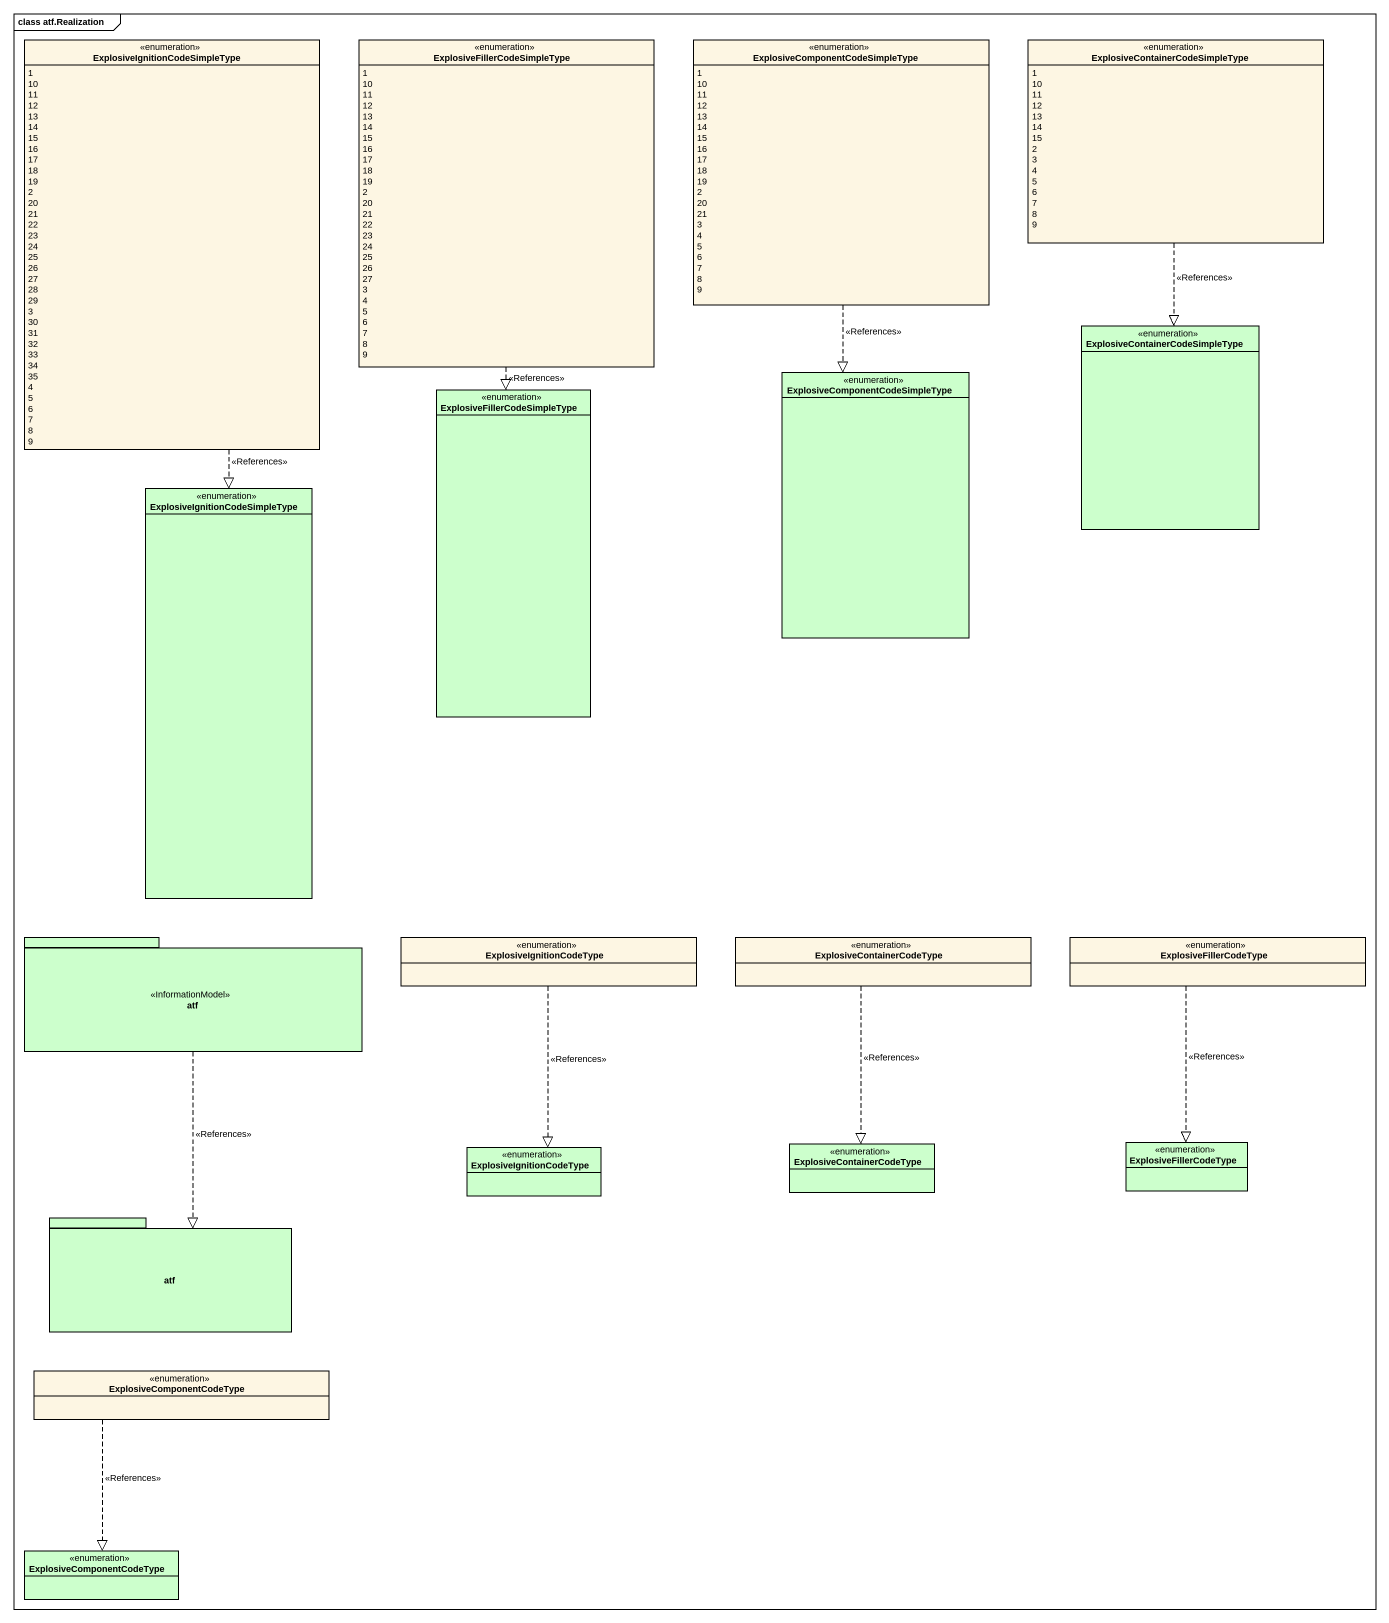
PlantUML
@startuml
mainframe class atf.Realization
hide circle
hide empty members
enum "ExplosiveIgnitionCodeSimpleType" as ExplosiveIgnitionCodeSimpleT {
  1
  10
  11
  12
  13
  14
  15
  16
  17
  18
  19
  2
  20
  21
  22
  23
  24
  25
  26
  27
  28
  29
  3
  30
  31
  32
  33
  34
  35
  4
  5
  6
  7
  8
  9
}
enum "ExplosiveFillerCodeSimpleType" as ExplosiveFillerCodeSimpleTyp {
  1
  10
  11
  12
  13
  14
  15
  16
  17
  18
  19
  2
  20
  21
  22
  23
  24
  25
  26
  27
  3
  4
  5
  6
  7
  8
  9
}
enum "ExplosiveComponentCodeSimpleType" as ExplosiveComponentCodeSimple {
  1
  10
  11
  12
  13
  14
  15
  16
  17
  18
  19
  2
  20
  21
  3
  4
  5
  6
  7
  8
  9
}
enum "ExplosiveContainerCodeSimpleType" as ExplosiveContainerCodeSimple {
  1
  10
  11
  12
  13
  14
  15
  2
  3
  4
  5
  6
  7
  8
  9
}
enum "ExplosiveContainerCodeSimpleType" as ExplosiveContainerCodeSimple_2 #CCFFCC
enum "ExplosiveFillerCodeSimpleType" as ExplosiveFillerCodeSimpleTyp_2 #CCFFCC
enum "ExplosiveComponentCodeSimpleType" as ExplosiveComponentCodeSimple_2 #CCFFCC
enum "ExplosiveIgnitionCodeSimpleType" as ExplosiveIgnitionCodeSimpleT_2 #CCFFCC
package atf <<InformationModel>> #CCFFCC {
}
enum ExplosiveIgnitionCodeType
enum ExplosiveContainerCodeType
enum ExplosiveFillerCodeType
enum "ExplosiveIgnitionCodeType" as ExplosiveIgnitionCodeType_2 #CCFFCC
enum "ExplosiveContainerCodeType" as ExplosiveContainerCodeType_2 #CCFFCC
enum "ExplosiveFillerCodeType" as ExplosiveFillerCodeType_2 #CCFFCC
package "atf" as atf_2 #CCFFCC {
}
enum ExplosiveComponentCodeType
enum "ExplosiveComponentCodeType" as ExplosiveComponentCodeType_2 #CCFFCC
ExplosiveIgnitionCodeSimpleT ..|> ExplosiveIgnitionCodeSimpleT_2 : <<References>>
ExplosiveFillerCodeSimpleTyp ..|> ExplosiveFillerCodeSimpleTyp_2 : <<References>>
ExplosiveComponentCodeSimple ..|> ExplosiveComponentCodeSimple_2 : <<References>>
ExplosiveContainerCodeSimple ..|> ExplosiveContainerCodeSimple_2 : <<References>>
atf ..|> atf_2 : <<References>>
ExplosiveIgnitionCodeType ..|> ExplosiveIgnitionCodeType_2 : <<References>>
ExplosiveContainerCodeType ..|> ExplosiveContainerCodeType_2 : <<References>>
ExplosiveFillerCodeType ..|> ExplosiveFillerCodeType_2 : <<References>>
ExplosiveComponentCodeType ..|> ExplosiveComponentCodeType_2 : <<References>>
@enduml
